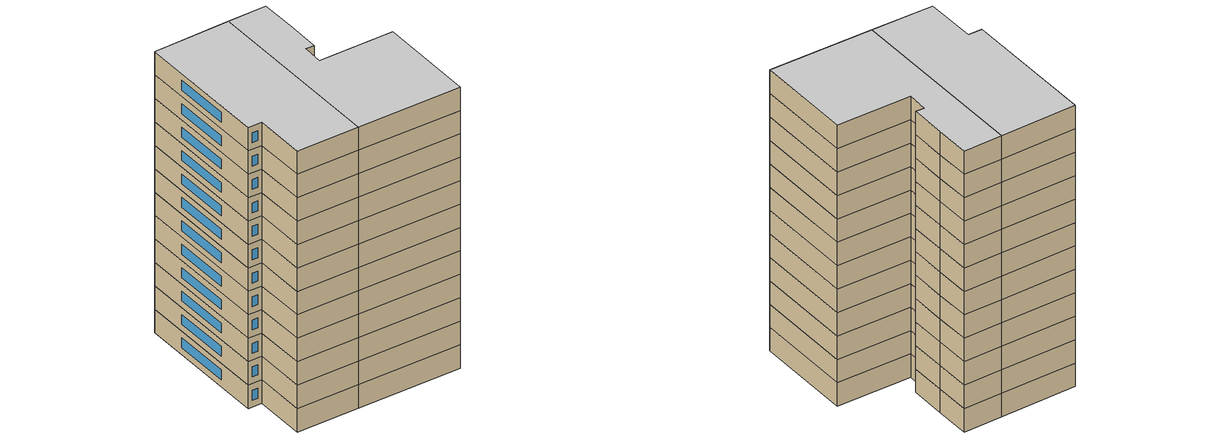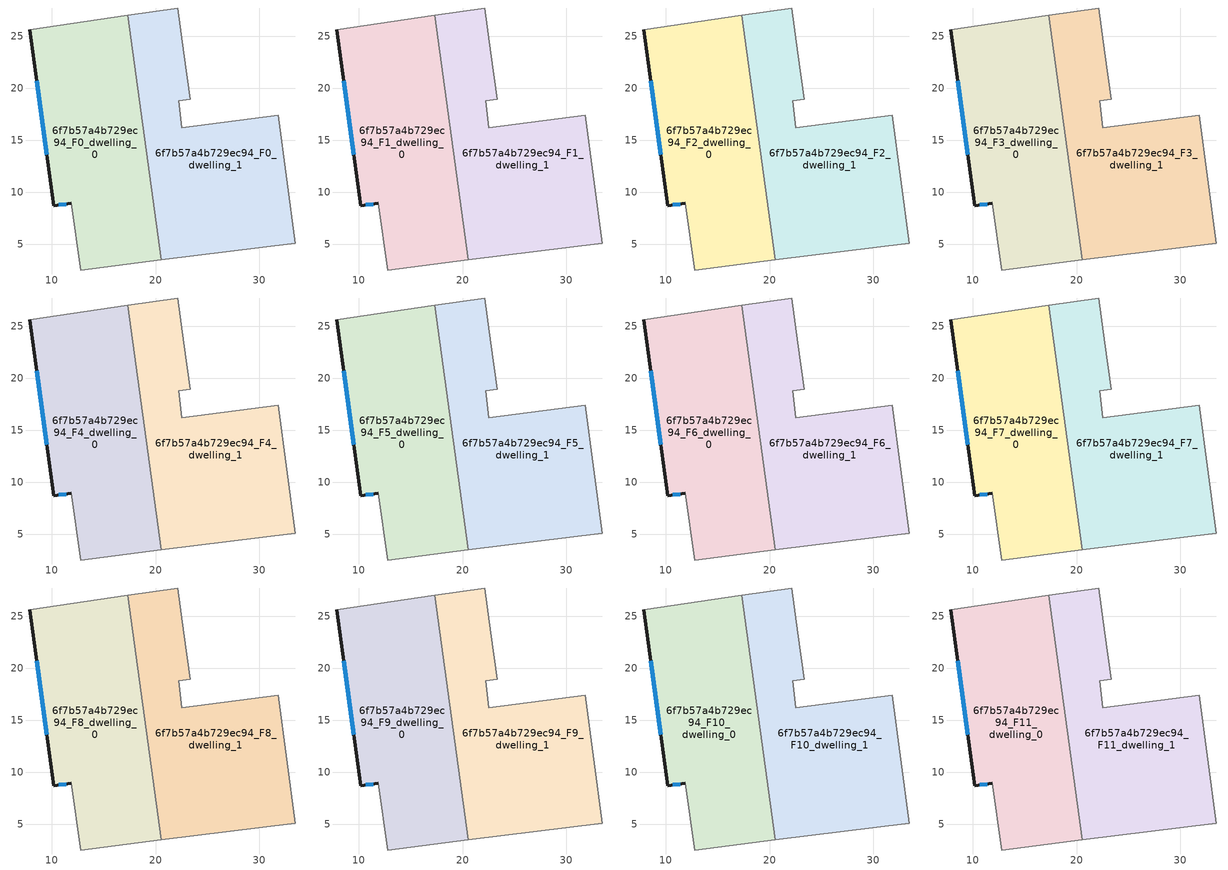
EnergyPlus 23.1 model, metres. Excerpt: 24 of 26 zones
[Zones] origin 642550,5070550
6f7b57a4b729ec94_F0_dwelling_0
 floor ground (EU_floor_Construction): 17.33,27.03 20.53,3.49 12.81,2.52 11.91,8.92 10.21,8.72 7.91,25.63 z0
 wall outside (EU_wall_Construction): 7.91,25.63 10.21,8.72 11.91,8.92 z0:3
 wall adiabatic (EU_wall_Construction): 17.33,27.03 7.91,25.63 / 11.91,8.92 12.81,2.52 20.53,3.49 z0:3
 wall to 6f7b57a4b729ec94_F0_dwelling_1 (EU_wall_Construction): 20.53,3.49 17.33,27.03 z0:3
 window (EU_Window_Construction): 8.58,20.73 9.54,13.63 / 10.7,8.78 11.41,8.86 z0.87:2.13
6f7b57a4b729ec94_F0_dwelling_1
 floor ground (EU_floor_Construction): 31.82,17.42 33.42,5.11 20.53,3.49 17.33,27.03 22.12,27.73 22.72,23.43 23.32,18.93 22.22,18.83 22.52,16.22 z0
 wall adiabatic (EU_wall_Construction): 20.53,3.49 33.42,5.11 31.82,17.42 22.52,16.22 22.22,18.83 23.32,18.93 22.72,23.43 22.12,27.73 17.33,27.03 z0:3
6f7b57a4b729ec94_F1_dwelling_0
 floor to 6f7b57a4b729ec94_F0_dwelling_0 (EU_floor_Construction): 17.33,27.03 20.53,3.49 12.81,2.52 11.91,8.92 10.21,8.72 7.91,25.63 z3
 wall outside (EU_wall_Construction): 7.91,25.63 10.21,8.72 11.91,8.92 z3:6
 wall adiabatic (EU_wall_Construction): 17.33,27.03 7.91,25.63 / 11.91,8.92 12.81,2.52 20.53,3.49 z3:6
 wall to 6f7b57a4b729ec94_F1_dwelling_1 (EU_wall_Construction): 20.53,3.49 17.33,27.03 z3:6
 window (EU_Window_Construction): 8.58,20.73 9.54,13.63 / 10.7,8.78 11.41,8.86 z3.87:5.13
6f7b57a4b729ec94_F1_dwelling_1
 floor to 6f7b57a4b729ec94_F0_dwelling_1 (EU_floor_Construction): 31.82,17.42 33.42,5.11 20.53,3.49 17.33,27.03 22.12,27.73 22.72,23.43 23.32,18.93 22.22,18.83 22.52,16.22 z3
 wall adiabatic (EU_wall_Construction): 20.53,3.49 33.42,5.11 31.82,17.42 22.52,16.22 22.22,18.83 23.32,18.93 22.72,23.43 22.12,27.73 17.33,27.03 z3:6
6f7b57a4b729ec94_F2_dwelling_0
 floor to 6f7b57a4b729ec94_F1_dwelling_0 (EU_floor_Construction): 17.33,27.03 20.53,3.49 12.81,2.52 11.91,8.92 10.21,8.72 7.91,25.63 z6
 wall outside (EU_wall_Construction): 7.91,25.63 10.21,8.72 11.91,8.92 z6:9
 wall adiabatic (EU_wall_Construction): 17.33,27.03 7.91,25.63 / 11.91,8.92 12.81,2.52 20.53,3.49 z6:9
 wall to 6f7b57a4b729ec94_F2_dwelling_1 (EU_wall_Construction): 20.53,3.49 17.33,27.03 z6:9
 window (EU_Window_Construction): 8.58,20.73 9.54,13.63 / 10.7,8.78 11.41,8.86 z6.87:8.13
6f7b57a4b729ec94_F2_dwelling_1
 floor to 6f7b57a4b729ec94_F1_dwelling_1 (EU_floor_Construction): 31.82,17.42 33.42,5.11 20.53,3.49 17.33,27.03 22.12,27.73 22.72,23.43 23.32,18.93 22.22,18.83 22.52,16.22 z6
 wall adiabatic (EU_wall_Construction): 20.53,3.49 33.42,5.11 31.82,17.42 22.52,16.22 22.22,18.83 23.32,18.93 22.72,23.43 22.12,27.73 17.33,27.03 z6:9
6f7b57a4b729ec94_F3_dwelling_0
 floor to 6f7b57a4b729ec94_F2_dwelling_0 (EU_floor_Construction): 17.33,27.03 20.53,3.49 12.81,2.52 11.91,8.92 10.21,8.72 7.91,25.63 z9
 wall outside (EU_wall_Construction): 7.91,25.63 10.21,8.72 11.91,8.92 z9:12
 wall adiabatic (EU_wall_Construction): 17.33,27.03 7.91,25.63 / 11.91,8.92 12.81,2.52 20.53,3.49 z9:12
 wall to 6f7b57a4b729ec94_F3_dwelling_1 (EU_wall_Construction): 20.53,3.49 17.33,27.03 z9:12
 window (EU_Window_Construction): 8.58,20.73 9.54,13.63 / 10.7,8.78 11.41,8.86 z9.87:11.13
6f7b57a4b729ec94_F3_dwelling_1
 floor to 6f7b57a4b729ec94_F2_dwelling_1 (EU_floor_Construction): 31.82,17.42 33.42,5.11 20.53,3.49 17.33,27.03 22.12,27.73 22.72,23.43 23.32,18.93 22.22,18.83 22.52,16.22 z9
 wall adiabatic (EU_wall_Construction): 20.53,3.49 33.42,5.11 31.82,17.42 22.52,16.22 22.22,18.83 23.32,18.93 22.72,23.43 22.12,27.73 17.33,27.03 z9:12
6f7b57a4b729ec94_F4_dwelling_0
 floor to 6f7b57a4b729ec94_F3_dwelling_0 (EU_floor_Construction): 17.33,27.03 20.53,3.49 12.81,2.52 11.91,8.92 10.21,8.72 7.91,25.63 z12
 wall outside (EU_wall_Construction): 7.91,25.63 10.21,8.72 11.91,8.92 z12:15
 wall adiabatic (EU_wall_Construction): 17.33,27.03 7.91,25.63 / 11.91,8.92 12.81,2.52 20.53,3.49 z12:15
 wall to 6f7b57a4b729ec94_F4_dwelling_1 (EU_wall_Construction): 20.53,3.49 17.33,27.03 z12:15
 window (EU_Window_Construction): 8.58,20.73 9.54,13.63 / 10.7,8.78 11.41,8.86 z12.87:14.13
6f7b57a4b729ec94_F4_dwelling_1
 floor to 6f7b57a4b729ec94_F3_dwelling_1 (EU_floor_Construction): 31.82,17.42 33.42,5.11 20.53,3.49 17.33,27.03 22.12,27.73 22.72,23.43 23.32,18.93 22.22,18.83 22.52,16.22 z12
 wall adiabatic (EU_wall_Construction): 20.53,3.49 33.42,5.11 31.82,17.42 22.52,16.22 22.22,18.83 23.32,18.93 22.72,23.43 22.12,27.73 17.33,27.03 z12:15
6f7b57a4b729ec94_F5_dwelling_0
 floor to 6f7b57a4b729ec94_F4_dwelling_0 (EU_floor_Construction): 17.33,27.03 20.53,3.49 12.81,2.52 11.91,8.92 10.21,8.72 7.91,25.63 z15
 wall outside (EU_wall_Construction): 7.91,25.63 10.21,8.72 11.91,8.92 z15:18
 wall adiabatic (EU_wall_Construction): 17.33,27.03 7.91,25.63 / 11.91,8.92 12.81,2.52 20.53,3.49 z15:18
 wall to 6f7b57a4b729ec94_F5_dwelling_1 (EU_wall_Construction): 20.53,3.49 17.33,27.03 z15:18
 window (EU_Window_Construction): 8.58,20.73 9.54,13.63 / 10.7,8.78 11.41,8.86 z15.87:17.13
6f7b57a4b729ec94_F5_dwelling_1
 floor to 6f7b57a4b729ec94_F4_dwelling_1 (EU_floor_Construction): 31.82,17.42 33.42,5.11 20.53,3.49 17.33,27.03 22.12,27.73 22.72,23.43 23.32,18.93 22.22,18.83 22.52,16.22 z15
 wall adiabatic (EU_wall_Construction): 20.53,3.49 33.42,5.11 31.82,17.42 22.52,16.22 22.22,18.83 23.32,18.93 22.72,23.43 22.12,27.73 17.33,27.03 z15:18
6f7b57a4b729ec94_F6_dwelling_0
 floor to 6f7b57a4b729ec94_F5_dwelling_0 (EU_floor_Construction): 17.33,27.03 20.53,3.49 12.81,2.52 11.91,8.92 10.21,8.72 7.91,25.63 z18
 wall outside (EU_wall_Construction): 7.91,25.63 10.21,8.72 11.91,8.92 z18:21
 wall adiabatic (EU_wall_Construction): 17.33,27.03 7.91,25.63 / 11.91,8.92 12.81,2.52 20.53,3.49 z18:21
 wall to 6f7b57a4b729ec94_F6_dwelling_1 (EU_wall_Construction): 20.53,3.49 17.33,27.03 z18:21
 window (EU_Window_Construction): 8.58,20.73 9.54,13.63 / 10.7,8.78 11.41,8.86 z18.87:20.13
6f7b57a4b729ec94_F6_dwelling_1
 floor to 6f7b57a4b729ec94_F5_dwelling_1 (EU_floor_Construction): 31.82,17.42 33.42,5.11 20.53,3.49 17.33,27.03 22.12,27.73 22.72,23.43 23.32,18.93 22.22,18.83 22.52,16.22 z18
 wall adiabatic (EU_wall_Construction): 20.53,3.49 33.42,5.11 31.82,17.42 22.52,16.22 22.22,18.83 23.32,18.93 22.72,23.43 22.12,27.73 17.33,27.03 z18:21
6f7b57a4b729ec94_F7_dwelling_0
 floor to 6f7b57a4b729ec94_F6_dwelling_0 (EU_floor_Construction): 17.33,27.03 20.53,3.49 12.81,2.52 11.91,8.92 10.21,8.72 7.91,25.63 z21
 wall outside (EU_wall_Construction): 7.91,25.63 10.21,8.72 11.91,8.92 z21:24
 wall adiabatic (EU_wall_Construction): 17.33,27.03 7.91,25.63 / 11.91,8.92 12.81,2.52 20.53,3.49 z21:24
 wall to 6f7b57a4b729ec94_F7_dwelling_1 (EU_wall_Construction): 20.53,3.49 17.33,27.03 z21:24
 window (EU_Window_Construction): 8.58,20.73 9.54,13.63 / 10.7,8.78 11.41,8.86 z21.87:23.13
6f7b57a4b729ec94_F7_dwelling_1
 floor to 6f7b57a4b729ec94_F6_dwelling_1 (EU_floor_Construction): 31.82,17.42 33.42,5.11 20.53,3.49 17.33,27.03 22.12,27.73 22.72,23.43 23.32,18.93 22.22,18.83 22.52,16.22 z21
 wall adiabatic (EU_wall_Construction): 20.53,3.49 33.42,5.11 31.82,17.42 22.52,16.22 22.22,18.83 23.32,18.93 22.72,23.43 22.12,27.73 17.33,27.03 z21:24
6f7b57a4b729ec94_F8_dwelling_0
 floor to 6f7b57a4b729ec94_F7_dwelling_0 (EU_floor_Construction): 17.33,27.03 20.53,3.49 12.81,2.52 11.91,8.92 10.21,8.72 7.91,25.63 z24
 wall outside (EU_wall_Construction): 7.91,25.63 10.21,8.72 11.91,8.92 z24:27
 wall adiabatic (EU_wall_Construction): 17.33,27.03 7.91,25.63 / 11.91,8.92 12.81,2.52 20.53,3.49 z24:27
 wall to 6f7b57a4b729ec94_F8_dwelling_1 (EU_wall_Construction): 20.53,3.49 17.33,27.03 z24:27
 window (EU_Window_Construction): 8.58,20.73 9.54,13.63 / 10.7,8.78 11.41,8.86 z24.87:26.13
6f7b57a4b729ec94_F8_dwelling_1
 floor to 6f7b57a4b729ec94_F7_dwelling_1 (EU_floor_Construction): 31.82,17.42 33.42,5.11 20.53,3.49 17.33,27.03 22.12,27.73 22.72,23.43 23.32,18.93 22.22,18.83 22.52,16.22 z24
 wall adiabatic (EU_wall_Construction): 20.53,3.49 33.42,5.11 31.82,17.42 22.52,16.22 22.22,18.83 23.32,18.93 22.72,23.43 22.12,27.73 17.33,27.03 z24:27
6f7b57a4b729ec94_F9_dwelling_0
 floor to 6f7b57a4b729ec94_F8_dwelling_0 (EU_floor_Construction): 17.33,27.03 20.53,3.49 12.81,2.52 11.91,8.92 10.21,8.72 7.91,25.63 z27
 wall outside (EU_wall_Construction): 7.91,25.63 10.21,8.72 11.91,8.92 z27:30
 wall adiabatic (EU_wall_Construction): 17.33,27.03 7.91,25.63 / 11.91,8.92 12.81,2.52 20.53,3.49 z27:30
 wall to 6f7b57a4b729ec94_F9_dwelling_1 (EU_wall_Construction): 20.53,3.49 17.33,27.03 z27:30
 window (EU_Window_Construction): 8.58,20.73 9.54,13.63 / 10.7,8.78 11.41,8.86 z27.87:29.13
6f7b57a4b729ec94_F9_dwelling_1
 floor to 6f7b57a4b729ec94_F8_dwelling_1 (EU_floor_Construction): 31.82,17.42 33.42,5.11 20.53,3.49 17.33,27.03 22.12,27.73 22.72,23.43 23.32,18.93 22.22,18.83 22.52,16.22 z27
 wall adiabatic (EU_wall_Construction): 20.53,3.49 33.42,5.11 31.82,17.42 22.52,16.22 22.22,18.83 23.32,18.93 22.72,23.43 22.12,27.73 17.33,27.03 z27:30
6f7b57a4b729ec94_F10_dwelling_0
 floor to 6f7b57a4b729ec94_F9_dwelling_0 (EU_floor_Construction): 17.33,27.03 20.53,3.49 12.81,2.52 11.91,8.92 10.21,8.72 7.91,25.63 z30
 wall outside (EU_wall_Construction): 7.91,25.63 10.21,8.72 11.91,8.92 z30:33
 wall adiabatic (EU_wall_Construction): 17.33,27.03 7.91,25.63 / 11.91,8.92 12.81,2.52 20.53,3.49 z30:33
 wall to 6f7b57a4b729ec94_F10_dwelling_1 (EU_wall_Construction): 20.53,3.49 17.33,27.03 z30:33
 window (EU_Window_Construction): 8.58,20.73 9.54,13.63 / 10.7,8.78 11.41,8.86 z30.87:32.13
6f7b57a4b729ec94_F10_dwelling_1
 floor to 6f7b57a4b729ec94_F9_dwelling_1 (EU_floor_Construction): 31.82,17.42 33.42,5.11 20.53,3.49 17.33,27.03 22.12,27.73 22.72,23.43 23.32,18.93 22.22,18.83 22.52,16.22 z30
 wall adiabatic (EU_wall_Construction): 20.53,3.49 33.42,5.11 31.82,17.42 22.52,16.22 22.22,18.83 23.32,18.93 22.72,23.43 22.12,27.73 17.33,27.03 z30:33
6f7b57a4b729ec94_F11_dwelling_0
 floor to 6f7b57a4b729ec94_F10_dwelling_0 (EU_floor_Construction): 17.33,27.03 20.53,3.49 12.81,2.52 11.91,8.92 10.21,8.72 7.91,25.63 z33
 wall outside (EU_wall_Construction): 7.91,25.63 10.21,8.72 11.91,8.92 z33:36
 wall adiabatic (EU_wall_Construction): 17.33,27.03 7.91,25.63 / 11.91,8.92 12.81,2.52 20.53,3.49 z33:36
 wall to 6f7b57a4b729ec94_F11_dwelling_1 (EU_wall_Construction): 20.53,3.49 17.33,27.03 z33:36
 window (EU_Window_Construction): 8.58,20.73 9.54,13.63 / 10.7,8.78 11.41,8.86 z33.87:35.13
 ceiling to 6f7b57a4b729ec94_F12_dwelling_0 (EU_floor_Construction): 20.53,3.49 17.33,27.03 7.91,25.63 10.21,8.72 11.91,8.92 12.81,2.52 z36
6f7b57a4b729ec94_F11_dwelling_1
 floor to 6f7b57a4b729ec94_F10_dwelling_1 (EU_floor_Construction): 31.82,17.42 33.42,5.11 20.53,3.49 17.33,27.03 22.12,27.73 22.72,23.43 23.32,18.93 22.22,18.83 22.52,16.22 z33
 wall adiabatic (EU_wall_Construction): 20.53,3.49 33.42,5.11 31.82,17.42 22.52,16.22 22.22,18.83 23.32,18.93 22.72,23.43 22.12,27.73 17.33,27.03 z33:36
 ceiling to 6f7b57a4b729ec94_F12_dwelling_1 (EU_floor_Construction): 33.42,5.11 31.82,17.42 22.52,16.22 22.22,18.83 23.32,18.93 22.72,23.43 22.12,27.73 17.33,27.03 20.53,3.49 z36
[Building]
EU S2 Campaign: North Axis=0; Terrain=City; Solar Distribution=FullExterior
[Site:Location]
Lyon-Bron: Latitude=45.75; Longitude=5; Time Zone=1; Elevation=198
[SizingPeriod:WeatherFileDays]
AnnualSizingPeriod: Begin Month=1; Begin Day of Month=1; End Month=12; End Day of Month=31; Day of Week for Start Day=Monday; Use Weather File Daylight Saving Period=No; Use Weather File Rain and Snow Indicators=No
[MATERIAL]
EU_InternalMass_Material: Roughness=MediumRough; Thickness=0.1; Conductivity=1; Density=1800; Specific Heat=900; Thermal Absorptance=0.9; Solar Absorptance=0.7; Visible Absorptance=0.7
[MATERIAL:NOMASS] Roughness=MediumRough; Thermal Absorptance=0.9; Solar Absorptance=0.7; Visible Absorptance=0.7
Name | Thermal Resistance
EU_wall_NoMass | 1.15691
EU_floor_NoMass | 1.78277
[WINDOWMATERIAL:SIMPLEGLAZINGSYSTEM]
EU_Window_SimpleGlazing: UFactor=2.71266; Solar Heat Gain Coefficient=0.75; Visible Transmittance=0.75
[CONSTRUCTION]
EU_wall_Construction: EU_wall_NoMass
EU_floor_Construction: EU_floor_NoMass
EU_InternalMass_Construction: EU_InternalMass_Material
EU_Window_Construction: EU_Window_SimpleGlazing
[ZONE] Type=1; Multiplier=1; Ceiling Height=autocalculate; Floor Area=autocalculate; Part of Total Floor Area=Yes
Name | Volume
6f7b57a4b729ec94_F0_dwelling_0 | 642.022
6f7b57a4b729ec94_F1_dwelling_0; 6f7b57a4b729ec94_F2_dwelling_0; 6f7b57a4b729ec94_F3_dwelling_0; 6f7b57a4b729ec94_F4_dwelling_0; 6f7b57a4b729ec94_F5_dwelling_0; 6f7b57a4b729ec94_F6_dwelling_0; 6f7b57a4b729ec94_F7_dwelling_0; 6f7b57a4b729ec94_F8_dwelling_0; 6f7b57a4b729ec94_F9_dwelling_0; 6f7b57a4b729ec94_F10_dwelling_0; 6f7b57a4b729ec94_F11_dwelling_0 | 642.021
6f7b57a4b729ec94_F0_dwelling_1 | 642.024
6f7b57a4b729ec94_F1_dwelling_1; 6f7b57a4b729ec94_F2_dwelling_1; 6f7b57a4b729ec94_F3_dwelling_1; 6f7b57a4b729ec94_F4_dwelling_1; 6f7b57a4b729ec94_F5_dwelling_1; 6f7b57a4b729ec94_F6_dwelling_1; 6f7b57a4b729ec94_F7_dwelling_1; 6f7b57a4b729ec94_F8_dwelling_1; 6f7b57a4b729ec94_F9_dwelling_1; 6f7b57a4b729ec94_F10_dwelling_1; 6f7b57a4b729ec94_F11_dwelling_1 | 642.026
[INTERNALMASS] Construction=EU_InternalMass_Construction
Name | Zone or ZoneList | Surface Area
6f7b57a4b729ec94_F0_dwelling_0_EU_InternalMass | 6f7b57a4b729ec94_F0_dwelling_0 | 214.007
6f7b57a4b729ec94_F0_dwelling_1_EU_InternalMass | 6f7b57a4b729ec94_F0_dwelling_1 | 214.008
6f7b57a4b729ec94_F1_dwelling_0_EU_InternalMass | 6f7b57a4b729ec94_F1_dwelling_0 | 214.007
6f7b57a4b729ec94_F1_dwelling_1_EU_InternalMass | 6f7b57a4b729ec94_F1_dwelling_1 | 214.008
6f7b57a4b729ec94_F2_dwelling_0_EU_InternalMass | 6f7b57a4b729ec94_F2_dwelling_0 | 214.007
6f7b57a4b729ec94_F2_dwelling_1_EU_InternalMass | 6f7b57a4b729ec94_F2_dwelling_1 | 214.008
6f7b57a4b729ec94_F3_dwelling_0_EU_InternalMass | 6f7b57a4b729ec94_F3_dwelling_0 | 214.007
6f7b57a4b729ec94_F3_dwelling_1_EU_InternalMass | 6f7b57a4b729ec94_F3_dwelling_1 | 214.008
6f7b57a4b729ec94_F4_dwelling_0_EU_InternalMass | 6f7b57a4b729ec94_F4_dwelling_0 | 214.007
6f7b57a4b729ec94_F4_dwelling_1_EU_InternalMass | 6f7b57a4b729ec94_F4_dwelling_1 | 214.008
6f7b57a4b729ec94_F5_dwelling_0_EU_InternalMass | 6f7b57a4b729ec94_F5_dwelling_0 | 214.007
6f7b57a4b729ec94_F5_dwelling_1_EU_InternalMass | 6f7b57a4b729ec94_F5_dwelling_1 | 214.008
6f7b57a4b729ec94_F6_dwelling_0_EU_InternalMass | 6f7b57a4b729ec94_F6_dwelling_0 | 214.007
6f7b57a4b729ec94_F6_dwelling_1_EU_InternalMass | 6f7b57a4b729ec94_F6_dwelling_1 | 214.008
6f7b57a4b729ec94_F7_dwelling_0_EU_InternalMass | 6f7b57a4b729ec94_F7_dwelling_0 | 214.007
6f7b57a4b729ec94_F7_dwelling_1_EU_InternalMass | 6f7b57a4b729ec94_F7_dwelling_1 | 214.008
6f7b57a4b729ec94_F8_dwelling_0_EU_InternalMass | 6f7b57a4b729ec94_F8_dwelling_0 | 214.007
6f7b57a4b729ec94_F8_dwelling_1_EU_InternalMass | 6f7b57a4b729ec94_F8_dwelling_1 | 214.008
6f7b57a4b729ec94_F9_dwelling_0_EU_InternalMass | 6f7b57a4b729ec94_F9_dwelling_0 | 214.007
6f7b57a4b729ec94_F9_dwelling_1_EU_InternalMass | 6f7b57a4b729ec94_F9_dwelling_1 | 214.008
6f7b57a4b729ec94_F10_dwelling_0_EU_InternalMass | 6f7b57a4b729ec94_F10_dwelling_0 | 214.007
6f7b57a4b729ec94_F10_dwelling_1_EU_InternalMass | 6f7b57a4b729ec94_F10_dwelling_1 | 214.008
6f7b57a4b729ec94_F11_dwelling_0_EU_InternalMass | 6f7b57a4b729ec94_F11_dwelling_0 | 214.007
6f7b57a4b729ec94_F11_dwelling_1_EU_InternalMass | 6f7b57a4b729ec94_F11_dwelling_1 | 214.008
[OTHEREQUIPMENT] Fuel Type=Electricity; Design Level Calculation Method=Watts/Area; Power per Zone Floor Area=1; Fraction Latent=0; Fraction Radiant=0; Fraction Lost=0; Carbon Dioxide Generation Rate=0; EndUse Subcategory=EU_Step8_InternalGains
Name | Zone or ZoneList or Space or SpaceList | Schedule
EU_Step8_InternalGain_6f7b57a4b729ec94_F0_dwelling_0_f000 | 6f7b57a4b729ec94_F0_dwelling_0 | EU_Step8_GainSchedule_6f7b57a4b729ec94_F0_dwelling_0_f000
EU_Step8_InternalGain_6f7b57a4b729ec94_F0_dwelling_1_f000 | 6f7b57a4b729ec94_F0_dwelling_1 | EU_Step8_GainSchedule_6f7b57a4b729ec94_F0_dwelling_1_f000
EU_Step8_InternalGain_6f7b57a4b729ec94_F1_dwelling_0_f000 | 6f7b57a4b729ec94_F1_dwelling_0 | EU_Step8_GainSchedule_6f7b57a4b729ec94_F1_dwelling_0_f000
EU_Step8_InternalGain_6f7b57a4b729ec94_F1_dwelling_1_f000 | 6f7b57a4b729ec94_F1_dwelling_1 | EU_Step8_GainSchedule_6f7b57a4b729ec94_F1_dwelling_1_f000
EU_Step8_InternalGain_6f7b57a4b729ec94_F2_dwelling_0_f000 | 6f7b57a4b729ec94_F2_dwelling_0 | EU_Step8_GainSchedule_6f7b57a4b729ec94_F2_dwelling_0_f000
EU_Step8_InternalGain_6f7b57a4b729ec94_F2_dwelling_1_f000 | 6f7b57a4b729ec94_F2_dwelling_1 | EU_Step8_GainSchedule_6f7b57a4b729ec94_F2_dwelling_1_f000
EU_Step8_InternalGain_6f7b57a4b729ec94_F3_dwelling_0_f000 | 6f7b57a4b729ec94_F3_dwelling_0 | EU_Step8_GainSchedule_6f7b57a4b729ec94_F3_dwelling_0_f000
EU_Step8_InternalGain_6f7b57a4b729ec94_F3_dwelling_1_f000 | 6f7b57a4b729ec94_F3_dwelling_1 | EU_Step8_GainSchedule_6f7b57a4b729ec94_F3_dwelling_1_f000
EU_Step8_InternalGain_6f7b57a4b729ec94_F4_dwelling_0_f000 | 6f7b57a4b729ec94_F4_dwelling_0 | EU_Step8_GainSchedule_6f7b57a4b729ec94_F4_dwelling_0_f000
EU_Step8_InternalGain_6f7b57a4b729ec94_F4_dwelling_1_f000 | 6f7b57a4b729ec94_F4_dwelling_1 | EU_Step8_GainSchedule_6f7b57a4b729ec94_F4_dwelling_1_f000
EU_Step8_InternalGain_6f7b57a4b729ec94_F5_dwelling_0_f000 | 6f7b57a4b729ec94_F5_dwelling_0 | EU_Step8_GainSchedule_6f7b57a4b729ec94_F5_dwelling_0_f000
EU_Step8_InternalGain_6f7b57a4b729ec94_F5_dwelling_1_f000 | 6f7b57a4b729ec94_F5_dwelling_1 | EU_Step8_GainSchedule_6f7b57a4b729ec94_F5_dwelling_1_f000
EU_Step8_InternalGain_6f7b57a4b729ec94_F6_dwelling_0_f000 | 6f7b57a4b729ec94_F6_dwelling_0 | EU_Step8_GainSchedule_6f7b57a4b729ec94_F6_dwelling_0_f000
EU_Step8_InternalGain_6f7b57a4b729ec94_F6_dwelling_1_f000 | 6f7b57a4b729ec94_F6_dwelling_1 | EU_Step8_GainSchedule_6f7b57a4b729ec94_F6_dwelling_1_f000
EU_Step8_InternalGain_6f7b57a4b729ec94_F7_dwelling_0_f000 | 6f7b57a4b729ec94_F7_dwelling_0 | EU_Step8_GainSchedule_6f7b57a4b729ec94_F7_dwelling_0_f000
EU_Step8_InternalGain_6f7b57a4b729ec94_F7_dwelling_1_f000 | 6f7b57a4b729ec94_F7_dwelling_1 | EU_Step8_GainSchedule_6f7b57a4b729ec94_F7_dwelling_1_f000
EU_Step8_InternalGain_6f7b57a4b729ec94_F8_dwelling_0_f000 | 6f7b57a4b729ec94_F8_dwelling_0 | EU_Step8_GainSchedule_6f7b57a4b729ec94_F8_dwelling_0_f000
EU_Step8_InternalGain_6f7b57a4b729ec94_F8_dwelling_1_f000 | 6f7b57a4b729ec94_F8_dwelling_1 | EU_Step8_GainSchedule_6f7b57a4b729ec94_F8_dwelling_1_f000
EU_Step8_InternalGain_6f7b57a4b729ec94_F9_dwelling_0_f000 | 6f7b57a4b729ec94_F9_dwelling_0 | EU_Step8_GainSchedule_6f7b57a4b729ec94_F9_dwelling_0_f000
EU_Step8_InternalGain_6f7b57a4b729ec94_F9_dwelling_1_f000 | 6f7b57a4b729ec94_F9_dwelling_1 | EU_Step8_GainSchedule_6f7b57a4b729ec94_F9_dwelling_1_f000
EU_Step8_InternalGain_6f7b57a4b729ec94_F10_dwelling_0_f000 | 6f7b57a4b729ec94_F10_dwelling_0 | EU_Step8_GainSchedule_6f7b57a4b729ec94_F10_dwelling_0_f000
EU_Step8_InternalGain_6f7b57a4b729ec94_F10_dwelling_1_f000 | 6f7b57a4b729ec94_F10_dwelling_1 | EU_Step8_GainSchedule_6f7b57a4b729ec94_F10_dwelling_1_f000
EU_Step8_InternalGain_6f7b57a4b729ec94_F11_dwelling_0_f000 | 6f7b57a4b729ec94_F11_dwelling_0 | EU_Step8_GainSchedule_6f7b57a4b729ec94_F11_dwelling_0_f000
EU_Step8_InternalGain_6f7b57a4b729ec94_F11_dwelling_1_f000 | 6f7b57a4b729ec94_F11_dwelling_1 | EU_Step8_GainSchedule_6f7b57a4b729ec94_F11_dwelling_1_f000
[ZONEVENTILATION:DESIGNFLOWRATE] Schedule=EU_AlwaysOn; Design Flow Rate Calculation Method=AirChanges/Hour; Air Changes per Hour=0.551728; Ventilation Type=Natural; Fan Pressure Rise=0; Fan Total Efficiency=1; Constant Term Coefficient=1; Temperature Term Coefficient=0; Velocity Term Coefficient=0; Velocity Squared Term Coefficient=0; Minimum Indoor Temperature=-100; Maximum Indoor Temperature=100; Delta Temperature=-100; Minimum Outdoor Temperature=-100; Maximum Outdoor Temperature=100; Maximum Wind Speed=40
Name | Zone or ZoneList or Space or SpaceList
EU_ConstantAir_6f7b57a4b729ec94_F0_dwelling_0 | 6f7b57a4b729ec94_F0_dwelling_0
EU_ConstantAir_6f7b57a4b729ec94_F0_dwelling_1 | 6f7b57a4b729ec94_F0_dwelling_1
EU_ConstantAir_6f7b57a4b729ec94_F1_dwelling_0 | 6f7b57a4b729ec94_F1_dwelling_0
EU_ConstantAir_6f7b57a4b729ec94_F1_dwelling_1 | 6f7b57a4b729ec94_F1_dwelling_1
EU_ConstantAir_6f7b57a4b729ec94_F2_dwelling_0 | 6f7b57a4b729ec94_F2_dwelling_0
EU_ConstantAir_6f7b57a4b729ec94_F2_dwelling_1 | 6f7b57a4b729ec94_F2_dwelling_1
EU_ConstantAir_6f7b57a4b729ec94_F3_dwelling_0 | 6f7b57a4b729ec94_F3_dwelling_0
EU_ConstantAir_6f7b57a4b729ec94_F3_dwelling_1 | 6f7b57a4b729ec94_F3_dwelling_1
EU_ConstantAir_6f7b57a4b729ec94_F4_dwelling_0 | 6f7b57a4b729ec94_F4_dwelling_0
EU_ConstantAir_6f7b57a4b729ec94_F4_dwelling_1 | 6f7b57a4b729ec94_F4_dwelling_1
EU_ConstantAir_6f7b57a4b729ec94_F5_dwelling_0 | 6f7b57a4b729ec94_F5_dwelling_0
EU_ConstantAir_6f7b57a4b729ec94_F5_dwelling_1 | 6f7b57a4b729ec94_F5_dwelling_1
EU_ConstantAir_6f7b57a4b729ec94_F6_dwelling_0 | 6f7b57a4b729ec94_F6_dwelling_0
EU_ConstantAir_6f7b57a4b729ec94_F6_dwelling_1 | 6f7b57a4b729ec94_F6_dwelling_1
EU_ConstantAir_6f7b57a4b729ec94_F7_dwelling_0 | 6f7b57a4b729ec94_F7_dwelling_0
EU_ConstantAir_6f7b57a4b729ec94_F7_dwelling_1 | 6f7b57a4b729ec94_F7_dwelling_1
EU_ConstantAir_6f7b57a4b729ec94_F8_dwelling_0 | 6f7b57a4b729ec94_F8_dwelling_0
EU_ConstantAir_6f7b57a4b729ec94_F8_dwelling_1 | 6f7b57a4b729ec94_F8_dwelling_1
EU_ConstantAir_6f7b57a4b729ec94_F9_dwelling_0 | 6f7b57a4b729ec94_F9_dwelling_0
EU_ConstantAir_6f7b57a4b729ec94_F9_dwelling_1 | 6f7b57a4b729ec94_F9_dwelling_1
EU_ConstantAir_6f7b57a4b729ec94_F10_dwelling_0 | 6f7b57a4b729ec94_F10_dwelling_0
EU_ConstantAir_6f7b57a4b729ec94_F10_dwelling_1 | 6f7b57a4b729ec94_F10_dwelling_1
EU_ConstantAir_6f7b57a4b729ec94_F11_dwelling_0 | 6f7b57a4b729ec94_F11_dwelling_0
EU_ConstantAir_6f7b57a4b729ec94_F11_dwelling_1 | 6f7b57a4b729ec94_F11_dwelling_1
[HVACTEMPLATE:THERMOSTAT] Constant Heating Setpoint=20; Constant Cooling Setpoint=50
EU_HeatOnly_6f7b57a4b729ec94_F0_dwelling_0; EU_HeatOnly_6f7b57a4b729ec94_F0_dwelling_1; EU_HeatOnly_6f7b57a4b729ec94_F1_dwelling_0; EU_HeatOnly_6f7b57a4b729ec94_F1_dwelling_1; EU_HeatOnly_6f7b57a4b729ec94_F2_dwelling_0; EU_HeatOnly_6f7b57a4b729ec94_F2_dwelling_1; EU_HeatOnly_6f7b57a4b729ec94_F3_dwelling_0; EU_HeatOnly_6f7b57a4b729ec94_F3_dwelling_1; EU_HeatOnly_6f7b57a4b729ec94_F4_dwelling_0; EU_HeatOnly_6f7b57a4b729ec94_F4_dwelling_1; EU_HeatOnly_6f7b57a4b729ec94_F5_dwelling_0; EU_HeatOnly_6f7b57a4b729ec94_F5_dwelling_1; EU_HeatOnly_6f7b57a4b729ec94_F6_dwelling_0; EU_HeatOnly_6f7b57a4b729ec94_F6_dwelling_1; EU_HeatOnly_6f7b57a4b729ec94_F7_dwelling_0; EU_HeatOnly_6f7b57a4b729ec94_F7_dwelling_1; EU_HeatOnly_6f7b57a4b729ec94_F8_dwelling_0; EU_HeatOnly_6f7b57a4b729ec94_F8_dwelling_1; EU_HeatOnly_6f7b57a4b729ec94_F9_dwelling_0; EU_HeatOnly_6f7b57a4b729ec94_F9_dwelling_1; EU_HeatOnly_6f7b57a4b729ec94_F10_dwelling_0; EU_HeatOnly_6f7b57a4b729ec94_F10_dwelling_1; EU_HeatOnly_6f7b57a4b729ec94_F11_dwelling_0; EU_HeatOnly_6f7b57a4b729ec94_F11_dwelling_1; EU_HeatOnly_6f7b57a4b729ec94_F12_dwelling_0; EU_HeatOnly_6f7b57a4b729ec94_F12_dwelling_1
[HVACTEMPLATE:ZONE:IDEALLOADSAIRSYSTEM] System Availability Schedule=EU_AlwaysOn; Maximum Heating Supply Air Temperature=50; Minimum Cooling Supply Air Temperature=13; Maximum Heating Supply Air Humidity Ratio=0.0156; Minimum Cooling Supply Air Humidity Ratio=0.0077; Heating Limit=NoLimit; Cooling Limit=NoLimit; Heating Availability Schedule=EU_AlwaysOn; Cooling Availability Schedule=EU_CoolingOff; Dehumidification Control Type=ConstantSensibleHeatRatio; Cooling Sensible Heat Ratio=0.7; Dehumidification Setpoint=60; Humidification Control Type=None; Humidification Setpoint=30; Outdoor Air Method=None; Outdoor Air Flow Rate per Person=0.00944; Outdoor Air Flow Rate per Zone Floor Area=0; Outdoor Air Flow Rate per Zone=0; Demand Controlled Ventilation Type=None; Outdoor Air Economizer Type=NoEconomizer; Heat Recovery Type=None; Sensible Heat Recovery Effectiveness=0.7; Latent Heat Recovery Effectiveness=0.65
Name | Template Thermostat
6f7b57a4b729ec94_F0_dwelling_0 | EU_HeatOnly_6f7b57a4b729ec94_F0_dwelling_0
6f7b57a4b729ec94_F0_dwelling_1 | EU_HeatOnly_6f7b57a4b729ec94_F0_dwelling_1
6f7b57a4b729ec94_F1_dwelling_0 | EU_HeatOnly_6f7b57a4b729ec94_F1_dwelling_0
6f7b57a4b729ec94_F1_dwelling_1 | EU_HeatOnly_6f7b57a4b729ec94_F1_dwelling_1
6f7b57a4b729ec94_F2_dwelling_0 | EU_HeatOnly_6f7b57a4b729ec94_F2_dwelling_0
6f7b57a4b729ec94_F2_dwelling_1 | EU_HeatOnly_6f7b57a4b729ec94_F2_dwelling_1
6f7b57a4b729ec94_F3_dwelling_0 | EU_HeatOnly_6f7b57a4b729ec94_F3_dwelling_0
6f7b57a4b729ec94_F3_dwelling_1 | EU_HeatOnly_6f7b57a4b729ec94_F3_dwelling_1
6f7b57a4b729ec94_F4_dwelling_0 | EU_HeatOnly_6f7b57a4b729ec94_F4_dwelling_0
6f7b57a4b729ec94_F4_dwelling_1 | EU_HeatOnly_6f7b57a4b729ec94_F4_dwelling_1
6f7b57a4b729ec94_F5_dwelling_0 | EU_HeatOnly_6f7b57a4b729ec94_F5_dwelling_0
6f7b57a4b729ec94_F5_dwelling_1 | EU_HeatOnly_6f7b57a4b729ec94_F5_dwelling_1
6f7b57a4b729ec94_F6_dwelling_0 | EU_HeatOnly_6f7b57a4b729ec94_F6_dwelling_0
6f7b57a4b729ec94_F6_dwelling_1 | EU_HeatOnly_6f7b57a4b729ec94_F6_dwelling_1
6f7b57a4b729ec94_F7_dwelling_0 | EU_HeatOnly_6f7b57a4b729ec94_F7_dwelling_0
6f7b57a4b729ec94_F7_dwelling_1 | EU_HeatOnly_6f7b57a4b729ec94_F7_dwelling_1
6f7b57a4b729ec94_F8_dwelling_0 | EU_HeatOnly_6f7b57a4b729ec94_F8_dwelling_0
6f7b57a4b729ec94_F8_dwelling_1 | EU_HeatOnly_6f7b57a4b729ec94_F8_dwelling_1
6f7b57a4b729ec94_F9_dwelling_0 | EU_HeatOnly_6f7b57a4b729ec94_F9_dwelling_0
6f7b57a4b729ec94_F9_dwelling_1 | EU_HeatOnly_6f7b57a4b729ec94_F9_dwelling_1
6f7b57a4b729ec94_F10_dwelling_0 | EU_HeatOnly_6f7b57a4b729ec94_F10_dwelling_0
6f7b57a4b729ec94_F10_dwelling_1 | EU_HeatOnly_6f7b57a4b729ec94_F10_dwelling_1
6f7b57a4b729ec94_F11_dwelling_0 | EU_HeatOnly_6f7b57a4b729ec94_F11_dwelling_0
6f7b57a4b729ec94_F11_dwelling_1 | EU_HeatOnly_6f7b57a4b729ec94_F11_dwelling_1
[SIZING:ZONE] Zone Cooling Design Supply Air Temperature Input Method=SupplyAirTemperature; Zone Cooling Design Supply Air Temperature=13; Zone Heating Design Supply Air Temperature Input Method=SupplyAirTemperature; Zone Heating Design Supply Air Temperature=50; Zone Cooling Design Supply Air Humidity Ratio=0.008; Zone Heating Design Supply Air Humidity Ratio=0.008; Cooling Design Air Flow Method=DesignDay; Cooling Design Air Flow Rate=0; Cooling Minimum Air Flow per Zone Floor Area=0.000762; Cooling Minimum Air Flow=0; Cooling Minimum Air Flow Fraction=0.2; Heating Design Air Flow Method=DesignDay; Heating Design Air Flow Rate=0; Heating Maximum Air Flow per Zone Floor Area=0.002032; Heating Maximum Air Flow=0.141576; Heating Maximum Air Flow Fraction=0.3; Account for Dedicated Outdoor Air System=No; Dedicated Outdoor Air System Control Strategy=NeutralSupplyAir; Dedicated Outdoor Air Low Setpoint Temperature for Design=autosize; Dedicated Outdoor Air High Setpoint Temperature for Design=autosize; Zone Load Sizing Method=Sensible Load Only No Latent Load; Zone Latent Cooling Design Supply Air Humidity Ratio Input Method=HumidityRatioDifference; Zone Cooling Design Supply Air Humidity Ratio Difference=0.005; Zone Latent Heating Design Supply Air Humidity Ratio Input Method=HumidityRatioDifference; Zone Humidification Design Supply Air Humidity Ratio Difference=0.005
6f7b57a4b729ec94_F0_dwelling_0; 6f7b57a4b729ec94_F0_dwelling_1; 6f7b57a4b729ec94_F1_dwelling_0; 6f7b57a4b729ec94_F1_dwelling_1; 6f7b57a4b729ec94_F2_dwelling_0; 6f7b57a4b729ec94_F2_dwelling_1; 6f7b57a4b729ec94_F3_dwelling_0; 6f7b57a4b729ec94_F3_dwelling_1; 6f7b57a4b729ec94_F4_dwelling_0; 6f7b57a4b729ec94_F4_dwelling_1; 6f7b57a4b729ec94_F5_dwelling_0; 6f7b57a4b729ec94_F5_dwelling_1; 6f7b57a4b729ec94_F6_dwelling_0; 6f7b57a4b729ec94_F6_dwelling_1; 6f7b57a4b729ec94_F7_dwelling_0; 6f7b57a4b729ec94_F7_dwelling_1; 6f7b57a4b729ec94_F8_dwelling_0; 6f7b57a4b729ec94_F8_dwelling_1; 6f7b57a4b729ec94_F9_dwelling_0; 6f7b57a4b729ec94_F9_dwelling_1; 6f7b57a4b729ec94_F10_dwelling_0; 6f7b57a4b729ec94_F10_dwelling_1; 6f7b57a4b729ec94_F11_dwelling_0; 6f7b57a4b729ec94_F11_dwelling_1
[SCHEDULE:CONSTANT]
Name | Hourly Value
EU_AlwaysOn | 1
EU_CoolingOff | 0
[SCHEDULE:FILE] Column Number=1; Rows to Skip at Top=0; Number of Hours of Data=8760; Column Separator=Comma; Interpolate to Timestep=No; Minutes per Item=60; Adjust Schedule for Daylight Savings=Yes
Name | File
EU_Step8_GainSchedule_6f7b57a4b729ec94_F0_dwelling_0_f000 | ../../schedules/6f7b57a4b729ec94/6f7b57a4b729ec94_F0_dwelling_0_f000_gain.csv
EU_Step8_GainSchedule_6f7b57a4b729ec94_F0_dwelling_1_f000 | ../../schedules/6f7b57a4b729ec94/6f7b57a4b729ec94_F0_dwelling_1_f000_gain.csv
EU_Step8_GainSchedule_6f7b57a4b729ec94_F1_dwelling_0_f000 | ../../schedules/6f7b57a4b729ec94/6f7b57a4b729ec94_F1_dwelling_0_f000_gain.csv
EU_Step8_GainSchedule_6f7b57a4b729ec94_F1_dwelling_1_f000 | ../../schedules/6f7b57a4b729ec94/6f7b57a4b729ec94_F1_dwelling_1_f000_gain.csv
EU_Step8_GainSchedule_6f7b57a4b729ec94_F2_dwelling_0_f000 | ../../schedules/6f7b57a4b729ec94/6f7b57a4b729ec94_F2_dwelling_0_f000_gain.csv
EU_Step8_GainSchedule_6f7b57a4b729ec94_F2_dwelling_1_f000 | ../../schedules/6f7b57a4b729ec94/6f7b57a4b729ec94_F2_dwelling_1_f000_gain.csv
EU_Step8_GainSchedule_6f7b57a4b729ec94_F3_dwelling_0_f000 | ../../schedules/6f7b57a4b729ec94/6f7b57a4b729ec94_F3_dwelling_0_f000_gain.csv
EU_Step8_GainSchedule_6f7b57a4b729ec94_F3_dwelling_1_f000 | ../../schedules/6f7b57a4b729ec94/6f7b57a4b729ec94_F3_dwelling_1_f000_gain.csv
EU_Step8_GainSchedule_6f7b57a4b729ec94_F4_dwelling_0_f000 | ../../schedules/6f7b57a4b729ec94/6f7b57a4b729ec94_F4_dwelling_0_f000_gain.csv
EU_Step8_GainSchedule_6f7b57a4b729ec94_F4_dwelling_1_f000 | ../../schedules/6f7b57a4b729ec94/6f7b57a4b729ec94_F4_dwelling_1_f000_gain.csv
EU_Step8_GainSchedule_6f7b57a4b729ec94_F5_dwelling_0_f000 | ../../schedules/6f7b57a4b729ec94/6f7b57a4b729ec94_F5_dwelling_0_f000_gain.csv
EU_Step8_GainSchedule_6f7b57a4b729ec94_F5_dwelling_1_f000 | ../../schedules/6f7b57a4b729ec94/6f7b57a4b729ec94_F5_dwelling_1_f000_gain.csv
EU_Step8_GainSchedule_6f7b57a4b729ec94_F6_dwelling_0_f000 | ../../schedules/6f7b57a4b729ec94/6f7b57a4b729ec94_F6_dwelling_0_f000_gain.csv
EU_Step8_GainSchedule_6f7b57a4b729ec94_F6_dwelling_1_f000 | ../../schedules/6f7b57a4b729ec94/6f7b57a4b729ec94_F6_dwelling_1_f000_gain.csv
EU_Step8_GainSchedule_6f7b57a4b729ec94_F7_dwelling_0_f000 | ../../schedules/6f7b57a4b729ec94/6f7b57a4b729ec94_F7_dwelling_0_f000_gain.csv
EU_Step8_GainSchedule_6f7b57a4b729ec94_F7_dwelling_1_f000 | ../../schedules/6f7b57a4b729ec94/6f7b57a4b729ec94_F7_dwelling_1_f000_gain.csv
EU_Step8_GainSchedule_6f7b57a4b729ec94_F8_dwelling_0_f000 | ../../schedules/6f7b57a4b729ec94/6f7b57a4b729ec94_F8_dwelling_0_f000_gain.csv
EU_Step8_GainSchedule_6f7b57a4b729ec94_F8_dwelling_1_f000 | ../../schedules/6f7b57a4b729ec94/6f7b57a4b729ec94_F8_dwelling_1_f000_gain.csv
EU_Step8_GainSchedule_6f7b57a4b729ec94_F9_dwelling_0_f000 | ../../schedules/6f7b57a4b729ec94/6f7b57a4b729ec94_F9_dwelling_0_f000_gain.csv
EU_Step8_GainSchedule_6f7b57a4b729ec94_F9_dwelling_1_f000 | ../../schedules/6f7b57a4b729ec94/6f7b57a4b729ec94_F9_dwelling_1_f000_gain.csv
EU_Step8_GainSchedule_6f7b57a4b729ec94_F10_dwelling_0_f000 | ../../schedules/6f7b57a4b729ec94/6f7b57a4b729ec94_F10_dwelling_0_f000_gain.csv
EU_Step8_GainSchedule_6f7b57a4b729ec94_F10_dwelling_1_f000 | ../../schedules/6f7b57a4b729ec94/6f7b57a4b729ec94_F10_dwelling_1_f000_gain.csv
EU_Step8_GainSchedule_6f7b57a4b729ec94_F11_dwelling_0_f000 | ../../schedules/6f7b57a4b729ec94/6f7b57a4b729ec94_F11_dwelling_0_f000_gain.csv
EU_Step8_GainSchedule_6f7b57a4b729ec94_F11_dwelling_1_f000 | ../../schedules/6f7b57a4b729ec94/6f7b57a4b729ec94_F11_dwelling_1_f000_gain.csv
